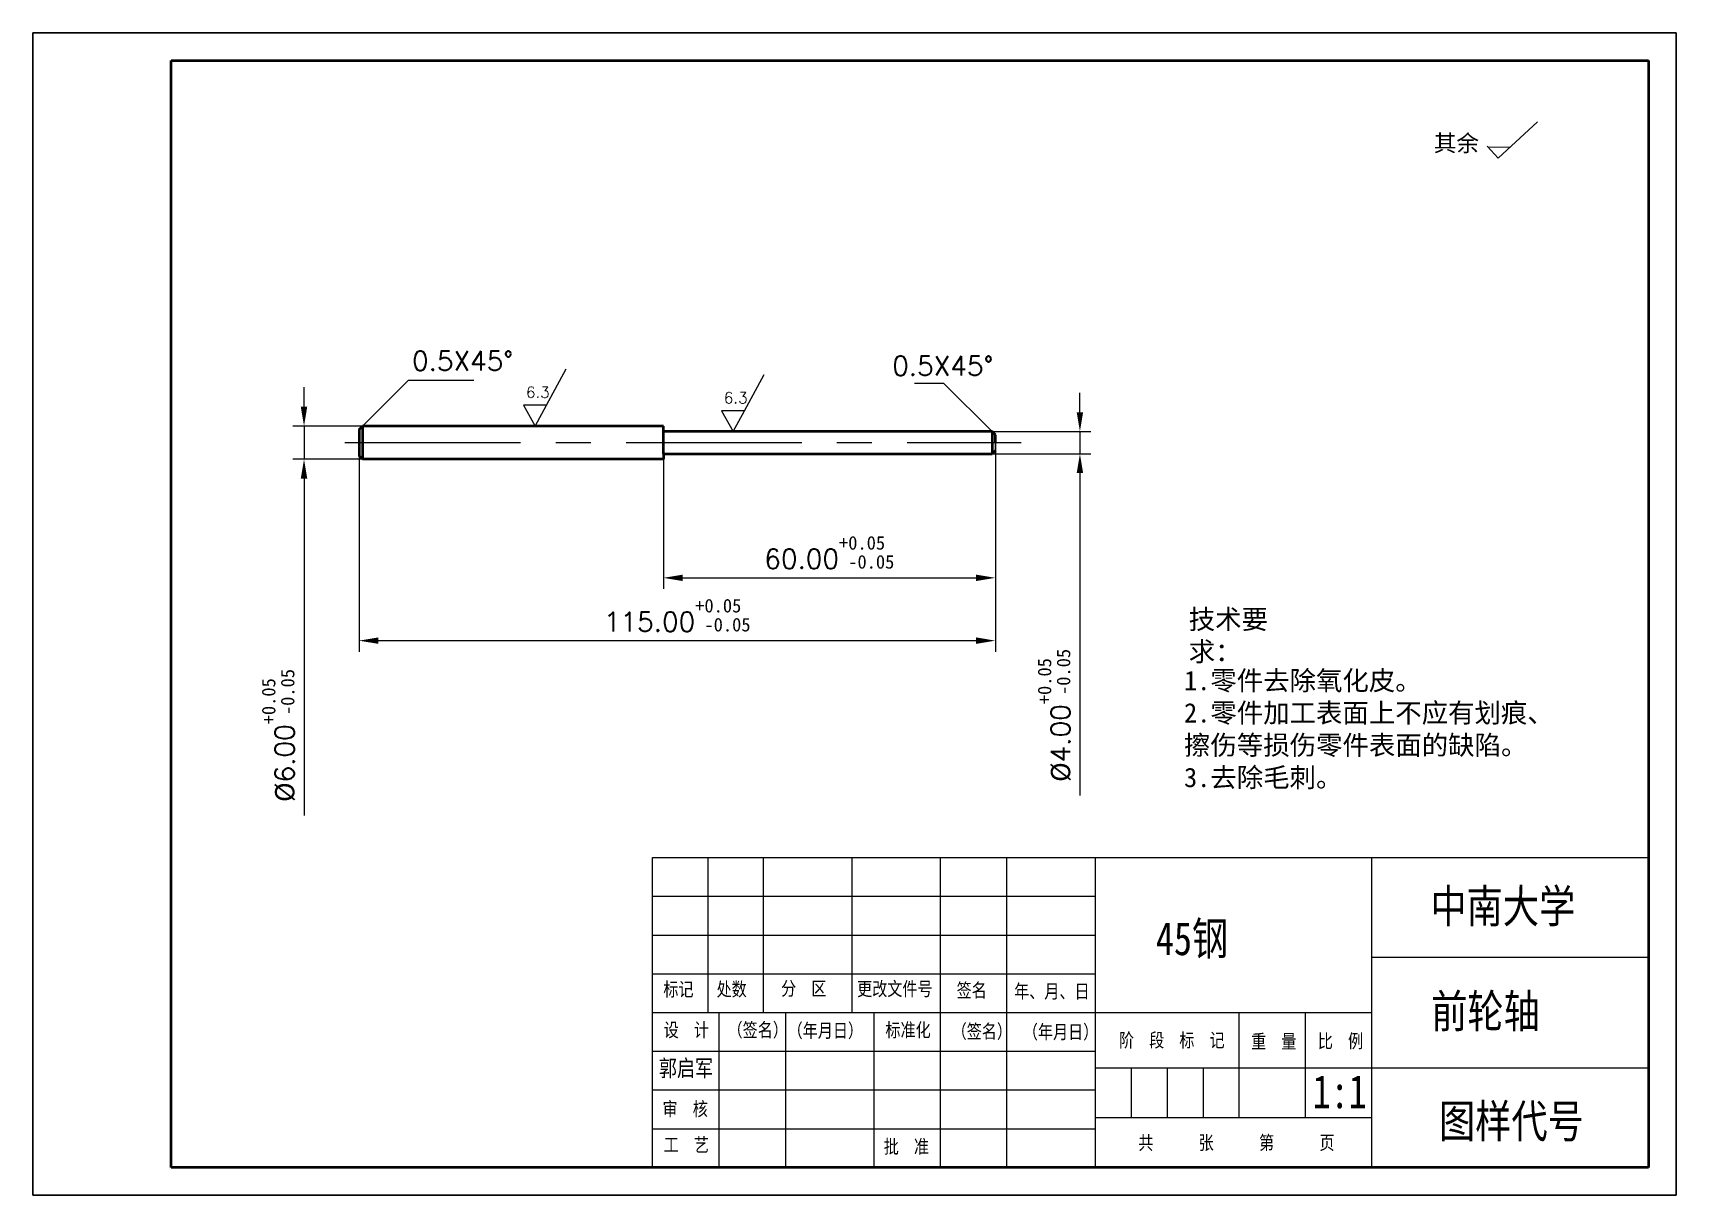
# Model space of a CAD drawing. Header units: millimetres. Extents: x 3249 to 3546, y 2170 to 2380.
import ezdxf

# ---------------------------------------------------------------- set-up
doc = ezdxf.new("R2010")
doc.units = ezdxf.units.MM
doc.linetypes.add('CENTER', pattern=[50.8, 31.75, -6.35, 6.35, -6.35])
doc.layers.add('OBJ', color=7, linetype='Continuous')
doc.layers.add('总内框线', color=7, linetype='Continuous', lineweight=50)
doc.layers.add('总外框线', color=7, linetype='Continuous', lineweight=30)
doc.styles.get("Standard").update_dxf_attribs({"font": 'txt', "bigfont": 'gbcbig.shx'})
doc.styles.add('陈杰（2）', font='gbenor.shx', dxfattribs={"width": 0.8, "bigfont": 'gbcbig.shx'})
doc.dimstyles.new('Standard$0', dxfattribs={"dimtxt": 3.5, "dimasz": 3.5, "dimexe": 2, "dimexo": 0, "dimgap": 1.75, "dimtad": 1, "dimdec": 4, "dimdsep": 46, "dimtxsty": 'Standard', "dimcen": 0, "dimclrd": 4, "dimclre": 4, "dimclrt": 4, "dimadec": 4, "dimazin": 2, "dimtfac": 1, "dimtdec": 4, "dimtmove": 0, "dimatfit": 3, "dimfxl": 1, "dimtzin": 0, "dimarcsym": 0})

# ---------------------------------------------------------------- blocks, each defined once
blk = doc.blocks.new('*D9')
at = {"layer": 'Defpoints', "color": 0, "transparency": 16777216}
for p in [(3308.64, 2308.51), (3298.09, 2302.51), (3308.64, 2302.51)]:
    blk.add_point(p, dxfattribs=at)
at = {"layer": 'OBJ', "color": 4, "lineweight": -2, "transparency": 16777216}
for p, q in [((3298.09, 2312.01), (3298.09, 2315.51)), ((3308.64, 2308.51), (3296.09, 2308.51)), ((3298.09, 2308.51), (3298.09, 2302.51)), ((3308.64, 2302.51), (3296.09, 2302.51)), ((3298.09, 2299.01), (3298.09, 2238.13))]:
    blk.add_line(p, q, dxfattribs=at)
at = {"layer": 'OBJ', "color": 4, "transparency": 16777216}
for points in [[(3297.5, 2312.01), (3298.67, 2312.01), (3298.09, 2308.51)], [(3297.5, 2299.01), (3298.67, 2299.01), (3298.09, 2302.51)]]:
    blk.add_solid(points, dxfattribs=at)
at = {"layer": 'OBJ', "color": 4, "transparency": 16777216, "insert": (3293.48, 2252.6), "char_height": 3.5, "attachment_point": 5, "rotation": 90}
blk.add_mtext('{\\Ftxt|c134;%%C}6.00{\\A1;\\Ftxt|c134;\\H0.7x;\\S+0.05^  -0.05;}', dxfattribs=at)
blk = doc.blocks.new('*D10')
at = {"layer": 'Defpoints', "color": 0, "transparency": 16777216}
for p in [(3422.45, 2307.51), (3422.45, 2303.51), (3438.32, 2303.51)]:
    blk.add_point(p, dxfattribs=at)
at = {"layer": 'OBJ', "color": 4, "lineweight": -2, "transparency": 16777216}
for p, q in [((3438.32, 2311.01), (3438.32, 2314.51)), ((3422.45, 2307.51), (3440.32, 2307.51)), ((3438.32, 2307.51), (3438.32, 2303.51)), ((3422.45, 2303.51), (3440.32, 2303.51)), ((3438.32, 2300.01), (3438.32, 2241.76))]:
    blk.add_line(p, q, dxfattribs=at)
at = {"layer": 'OBJ', "color": 4, "transparency": 16777216}
for points in [[(3437.74, 2311.01), (3438.9, 2311.01), (3438.32, 2307.51)], [(3437.74, 2300.01), (3438.9, 2300.01), (3438.32, 2303.51)]]:
    blk.add_solid(points, dxfattribs=at)
at = {"layer": 'OBJ', "color": 4, "transparency": 16777216, "insert": (3433.71, 2256.23), "char_height": 3.5, "attachment_point": 5, "rotation": 90}
blk.add_mtext('{\\Ftxt|c134;%%C}4.00{\\A1;\\Ftxt|c134;\\H0.7x;\\S+0.05^  -0.05;}', dxfattribs=at)
blk = doc.blocks.new('*D11')
at = {"layer": 'Defpoints', "color": 0, "transparency": 16777216}
for p in [(3363.04, 2302.51), (3423.04, 2304.1), (3423.04, 2281.08)]:
    blk.add_point(p, dxfattribs=at)
at = {"layer": 'OBJ', "color": 4, "lineweight": -2, "transparency": 16777216}
for p, q in [((3363.04, 2302.51), (3363.04, 2279.08)), ((3423.04, 2304.1), (3423.04, 2279.08)), ((3366.54, 2281.08), (3419.54, 2281.08))]:
    blk.add_line(p, q, dxfattribs=at)
at = {"layer": 'OBJ', "color": 4, "transparency": 16777216}
for points in [[(3366.54, 2281.66), (3366.54, 2280.5), (3363.04, 2281.08)], [(3419.54, 2281.66), (3419.54, 2280.5), (3423.04, 2281.08)]]:
    blk.add_solid(points, dxfattribs=at)
at = {"layer": 'OBJ', "color": 4, "transparency": 16777216, "insert": (3393.03, 2285.69), "char_height": 3.5, "attachment_point": 5}
blk.add_mtext('60.00{\\A1;\\Ftxt|c134;\\H0.7x;\\S+0.05^  -0.05;}', dxfattribs=at)
blk = doc.blocks.new('*D12')
at = {"layer": 'Defpoints', "color": 0, "transparency": 16777216}
for p in [(3308.04, 2303.11), (3423.04, 2304.1), (3423.04, 2269.73)]:
    blk.add_point(p, dxfattribs=at)
at = {"layer": 'OBJ', "color": 4, "lineweight": -2, "transparency": 16777216}
for p, q in [((3308.04, 2303.11), (3308.04, 2267.73)), ((3423.04, 2304.1), (3423.04, 2267.73)), ((3311.54, 2269.73), (3419.54, 2269.73))]:
    blk.add_line(p, q, dxfattribs=at)
at = {"layer": 'OBJ', "color": 4, "transparency": 16777216}
for points in [[(3311.54, 2270.32), (3311.54, 2269.15), (3308.04, 2269.73)], [(3419.54, 2270.32), (3419.54, 2269.15), (3423.04, 2269.73)]]:
    blk.add_solid(points, dxfattribs=at)
at = {"layer": 'OBJ', "color": 4, "transparency": 16777216, "insert": (3365.54, 2274.34), "char_height": 3.5, "attachment_point": 5}
blk.add_mtext('115.00{\\A1;\\Ftxt|c134;\\H0.7x;\\S+0.05^  -0.05;}', dxfattribs=at)

msp = doc.modelspace()

# ---------------------------------------------------------------- linework, layer by layer
at = {"lineweight": -2}
for p, q in [((3513.90777, 2356.92125), (3521.04681, 2363.45574)), ((3511.92416, 2359.08838), (3513.90777, 2356.92125)), ((3512.0777, 2358.92064), (3516.15229, 2358.97571))]:
    msp.add_line(p, q, dxfattribs=at)
at = {"lineweight": 50}
for p, q in [((3308.03914, 2307.91085), (3308.63914, 2308.51085)), ((3308.03914, 2307.91085), (3308.03914, 2303.11157)), ((3363.03914, 2308.51085), (3308.63914, 2308.51085)), ((3308.63914, 2308.51085), (3308.63986, 2302.51085)), ((3363.03914, 2307.51085), (3363.03914, 2308.51085)), ((3422.44561, 2307.51085), (3363.03914, 2307.51085)), ((3363.03914, 2303.51085), (3363.03914, 2307.51085)), ((3423.04562, 2306.91083), (3422.44561, 2307.51085)), ((3422.44561, 2307.51085), (3422.44561, 2303.51085)), ((3423.03914, 2305.51085), (3423.03914, 2306.91732)), ((3308.63986, 2302.51085), (3308.03914, 2303.11157)), ((3363.03914, 2302.51085), (3308.63986, 2302.51085)), ((3363.03914, 2303.51085), (3422.44561, 2303.51085)), ((3363.03914, 2303.51085), (3363.03914, 2302.51085)), ((3423.04562, 2304.11086), (3422.44561, 2303.51085))]:
    msp.add_line(p, q, dxfattribs=at)
at = {"lineweight": 30}
msp.add_line((3423.03914, 2304.10438), (3423.03914, 2306.91732), dxfattribs=at)
for p, q in [((3423.03914, 2305.51085), (3423.03914, 2306.91732)), ((3361.07888, 2230.54747), (3541.07888, 2230.54747)), ((3361.07888, 2174.54747), (3361.07888, 2230.54747)), ((3371.07888, 2230.54747), (3371.07888, 2202.54747)), ((3381.07888, 2230.54747), (3381.07888, 2202.54747)), ((3397.07888, 2230.54747), (3397.07888, 2202.54747)), ((3413.07888, 2230.54747), (3413.07888, 2202.54747)), ((3425.07888, 2230.54747), (3425.07888, 2174.54747)), ((3441.07888, 2230.54747), (3441.07888, 2174.54747)), ((3491.07888, 2174.54747), (3491.07888, 2230.54747)), ((3541.07888, 2230.54747), (3541.07888, 2174.54747)), ((3361.07888, 2223.54747), (3441.07888, 2223.54747)), ((3361.07888, 2216.54747), (3441.07888, 2216.54747)), ((3491.07888, 2212.54747), (3541.07888, 2212.54747)), ((3361.07888, 2209.54747), (3441.07888, 2209.54747)), ((3361.07888, 2202.54747), (3491.07888, 2202.54747)), ((3373.07888, 2202.54747), (3373.07888, 2174.54747)), ((3385.07888, 2202.54747), (3385.07888, 2174.54747)), ((3401.07888, 2202.54747), (3401.07888, 2174.54747)), ((3413.07888, 2202.54747), (3413.07888, 2174.54747)), ((3467.07888, 2183.54747), (3467.07888, 2202.54747)), ((3479.07888, 2183.54747), (3479.07888, 2202.54747)), ((3361.07888, 2195.54747), (3441.07888, 2195.54747)), ((3441.07888, 2192.54747), (3491.07888, 2192.54747)), ((3447.57888, 2192.54747), (3447.57888, 2183.54747)), ((3454.07888, 2192.54747), (3454.07888, 2183.54747)), ((3460.57888, 2192.54747), (3460.57888, 2183.54747)), ((3491.07888, 2192.54747), (3541.07888, 2192.54747)), ((3361.07888, 2188.54747), (3441.07888, 2188.54747)), ((3441.07888, 2183.54747), (3491.07888, 2183.54747)), ((3361.07888, 2181.54747), (3441.07888, 2181.54747)), ((3541.07888, 2174.54747), (3361.07888, 2174.54747))]:
    msp.add_line(p, q)
at = {"layer": 'OBJ', "color": 4}
for p, q in [((3308.63914, 2308.51085), (3316.95216, 2316.79382)), ((3316.95216, 2316.79382), (3328.76144, 2316.79596)), ((3413.72404, 2316.19297), (3408.40172, 2316.19297)), ((3422.44561, 2307.51085), (3413.72404, 2316.19297))]:
    msp.add_line(p, q, dxfattribs=at)
at = {"layer": 'OBJ', "color": 3}
for p, q in [((3341.9138, 2312.27189), (3345.45922, 2318.84882)), ((3377.6834, 2311.27189), (3381.22882, 2317.84882)), ((3337.77411, 2312.27189), (3339.88634, 2308.51085)), ((3341.9138, 2312.27189), (3337.77411, 2312.27189)), ((3339.88634, 2308.51085), (3341.9138, 2312.27189)), ((3373.54371, 2311.27189), (3375.65594, 2307.51085)), ((3377.6834, 2311.27189), (3373.54371, 2311.27189)), ((3375.65594, 2307.51085), (3377.6834, 2311.27189))]:
    msp.add_line(p, q, dxfattribs=at)
at = {"layer": 'OBJ', "color": 1, "linetype": 'CENTER'}
msp.add_line((3305.48847, 2305.51121), (3427.68922, 2305.51121), dxfattribs=at)
at = {"layer": '总内框线'}
for p, q in [((3274.07888, 2374.54747), (3541.07888, 2374.54747)), ((3274.07888, 2174.54747), (3274.07888, 2374.54747)), ((3541.07888, 2374.54747), (3541.07888, 2174.54747)), ((3541.07888, 2174.54747), (3274.07888, 2174.54747))]:
    msp.add_line(p, q, dxfattribs=at)
at = {"layer": '总外框线'}
for p, q in [((3249.07888, 2379.54747), (3546.07888, 2379.54747)), ((3249.07888, 2169.54747), (3249.07888, 2379.54747)), ((3546.07888, 2379.54747), (3546.07888, 2169.54747)), ((3546.07888, 2169.54747), (3249.07888, 2169.54747))]:
    msp.add_line(p, q, dxfattribs=at)

# ---------------------------------------------------------------- texts
at = {"color": 3, "lineweight": -2, "insert": (3502.27126, 2361.11697), "char_height": 3, "attachment_point": 1}
msp.add_mtext_dynamic_manual_height_columns('{\\fSimSun|b0|i0|c134|p2;\\C256;其余}', width=8.4111402, gutter_width=31.75, heights=[0], dxfattribs=at)
at = {"char_height": 3.5, "attachment_point": 1}
for s, width, insert in [('{\\fSimSun|b0|i0|c134|p2;\\C4;技术要求：}', 22.4757807, (3457.98577, 2275.34174)), ('{\\fSimSun|b0|i0|c134|p2;\\C4;1.零件去除氧化皮。\\P2.零件加工表面上不应有划痕、擦伤等损伤零件表面的缺陷。\\P3.去除毛刺。}', 67.5286216, (3457.13284, 2264.27467))]:
    msp.add_mtext_dynamic_manual_height_columns(s, width=width, gutter_width=1, heights=[0], dxfattribs=dict(at, insert=insert))
at = {"width": 93.0192856, "attachment_point": 1, "style": '陈杰（2）'}
for s, insert, char_height in [('{\\fSimSun|b0|i0|c134|p2;中南大学}', (3501.65974, 2224.75251), 6), ('{\\fSimSun|b0|i0|c134|p2;45钢}', (3452.04623, 2218.90928), 6), ('{\\fSimSun|b0|i0|c134|p2;标记}', (3363.03371, 2207.988), 2.5), ('{\\fSimSun|b0|i0|c134|p2;处数}', (3372.65484, 2208.0029), 2.5), ('{\\fSimSun|b0|i0|c134|p2;分\u3000区}', (3384.3158, 2208.12706), 2.5), ('{\\fSimSun|b0|i0|c134|p2;更改文件号}', (3398.05057, 2208.07243), 2.5), ('{\\fSimSun|b0|i0|c134|p2;签名}', (3416.03496, 2207.81417), 2.5), ('{\\fSimSun|b0|i0|c134|p2;年、月、日}', (3426.42953, 2207.62048), 2.5), ('{\\fSimSun|b0|i0|c134|p2;前轮轴}', (3501.80927, 2205.78288), 6), ('{\\fSimSun|b0|i0|c134|p2;设\u3000计}', (3363.0932, 2200.64754), 2.5), ('{\\fSimSun|b0|i0|c134|p2;（签名）}', (3374.63517, 2200.64754), 2.5), ('{\\fSimSun|b0|i0|c134|p2;\u3000（年月日）}', (3382.76044, 2200.53331), 2.5), ('{\\fSimSun|b0|i0|c134|p2;标准化}', (3403.16711, 2200.63264), 2.5), ('{\\fSimSun|b0|i0|c134|p2;（签名）}', (3415.13404, 2200.38432), 2.5), ('{\\fSimSun|b0|i0|c134|p2;（年月日）}', (3428.00188, 2200.28499), 2.5), ('{\\fSimSun|b0|i0|c134|p2;阶\u3000段\u3000标\u3000记}', (3445.38283, 2198.80001), 2.5), ('{\\fSimSun|b0|i0|c134|p2;重\u3000量}', (3469.26569, 2198.57155), 2.5), ('{\\fSimSun|b0|i0|c134|p2;比\u3000例}', (3481.31761, 2198.64108), 2.5), ('{\\fSimSun|b0|i0|c134|p2;郭启军}', (3362.21499, 2193.9943), 3), ('{\\fSimSun|b0|i0|c134|p2;1:1}', (3480.37172, 2191.25523), 6), ('{\\fSimSun|b0|i0|c134|p2;审\u3000核}', (3362.88922, 2186.37885), 2.5), ('{\\fSimSun|b0|i0|c134|p2;图样代号}', (3503.21165, 2185.90703), 6), ('{\\fSimSun|b0|i0|c134|p2;工\u3000艺}', (3363.0932, 2179.89263), 2.5), ('{\\fSimSun|b0|i0|c134|p2;共\u3000\u3000\u3000张\u3000\u3000\u3000第\u3000\u3000\u3000页}', (3448.87601, 2180.27504), 2.5), ('{\\fSimSun|b0|i0|c134|p2;批\u3000准}', (3402.86114, 2179.57477), 2.5)]:
    msp.add_mtext(s, dxfattribs=dict(at, insert=insert, char_height=char_height))
at = {"layer": 'OBJ', "char_height": 3.5, "attachment_point": 1}
for insert in [(3317.60763, 2322.04184), (3404.39864, 2321.12733)]:
    msp.add_mtext_dynamic_manual_height_columns('{\\C4;0.5X45°}', width=9.9517458, gutter_width=17.5, heights=[0], dxfattribs=dict(at, insert=insert))
at = {"layer": 'OBJ', "color": 3, "char_height": 2, "attachment_point": 1}
for insert in [(3338.20628, 2315.60327), (3373.97588, 2314.60327)]:
    msp.add_mtext_dynamic_manual_height_columns('6.3', width=4.1955585, gutter_width=17.5, heights=[0], dxfattribs=dict(at, insert=insert))

# ---------------------------------------------------------------- dimensions: what is measured, and where the dimension line sits
at = {"layer": 'OBJ'}
for base, p1, p2, text, picture, middle in [((3298.08713, 2302.51085), (3308.63914, 2308.51085), (3308.63986, 2302.51085), '{\\Ftxt|c134;%%C}6.00{\\A1;\\Ftxt|c134;\\H0.7x;\\S+0.05^  -0.05;}', '*D9', (3298.08713, 2252.5976)), ((3438.32106, 2303.51085), (3422.44561, 2307.51085), (3422.44561, 2303.51085), '{\\Ftxt|c134;%%C}4.00{\\A1;\\Ftxt|c134;\\H0.7x;\\S+0.05^  -0.05;}', '*D10', (3438.32106, 2256.22838))]:
    dim = msp.add_linear_dim(base=base, p1=p1, p2=p2, angle=90, text=text, dimstyle='Standard$0', dxfattribs=at)
    dim.commit()
    dim.dimension.update_dxf_attribs({"geometry": picture, "text_midpoint": middle, "dimtype": 160})
dim = msp.add_linear_dim(base=(3423.03914, 2269.73233), p1=(3308.03914, 2303.11157), p2=(3423.03914, 2304.10438), text='115.00{\\A1;\\Ftxt|c134;\\H0.7x;\\S+0.05^  -0.05;}', dimstyle='Standard$0', dxfattribs=at)
dim.commit()
dim.dimension.update_dxf_attribs({"geometry": '*D12', "text_midpoint": (3365.53914, 2274.34067)})
dim = msp.add_linear_dim(base=(3423.03914, 2281.07957), p1=(3363.03914, 2302.51085), p2=(3423.03914, 2304.10438), text='<>.00{\\A1;\\Ftxt|c134;\\H0.7x;\\S+0.05^  -0.05;}', dimstyle='Standard$0', dxfattribs=at)
dim.commit()
dim.dimension.update_dxf_attribs({"geometry": '*D11', "text_midpoint": (3393.02906, 2281.07957), "dimtype": 160})

doc.saveas('drawing.dxf')
